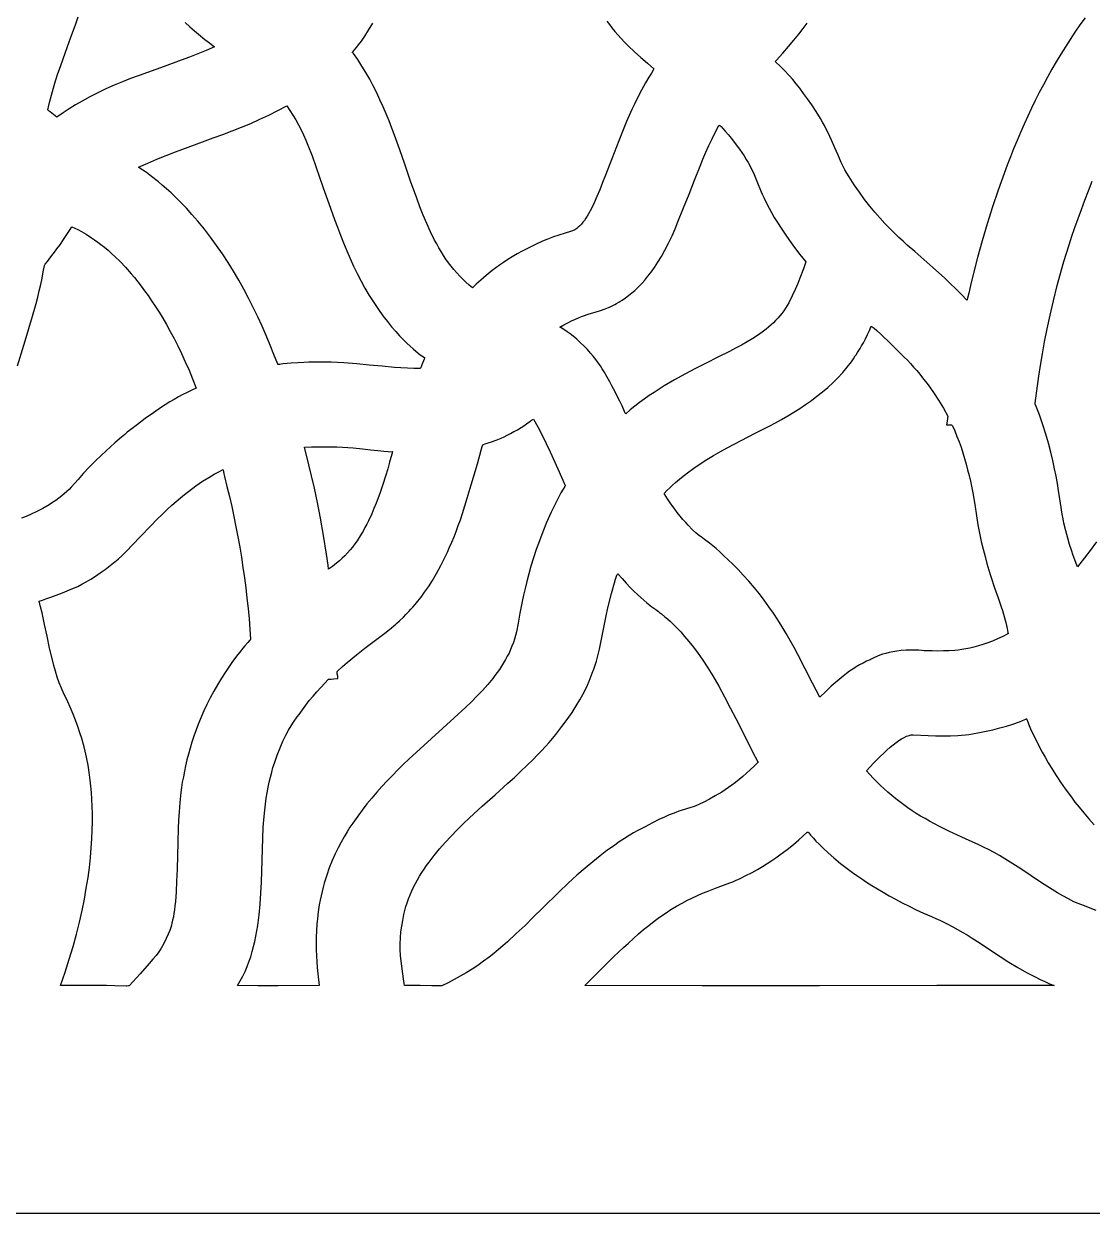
# Model space of a CAD drawing. Extents: x -255 to 255, y -78 to 122.
# Drawn here: x 57.2 to 151.3, y -77.9 to 26.8 of the extents above; entities that cross this region are included whole.
import ezdxf

# ---------------------------------------------------------------- set-up
doc = ezdxf.new("R2010")
doc.units = 0
doc.header["$MEASUREMENT"] = 0
doc.layers.add('LAYER_1', color=18, linetype='CONTINUOUS')

msp = doc.modelspace()

# ---------------------------------------------------------------- linework, layer by layer
at = {"layer": 'LAYER_1'}
for points in [[(-254.71, -77.88), (255.29, -77.88), (255.29, 122.12), (-254.71, 122.12)], [(80.36, 19.61), (80.64, 19.21), (80.91, 18.8), (81.16, 18.37), (81.4, 17.94), (81.62, 17.5), (81.83, 17.06), (82.04, 16.6), (82.23, 16.15), (82.59, 15.22), (82.93, 14.28), (83.26, 13.34), (83.58, 12.4), (84.07, 11.01), (84.56, 9.62), (84.82, 8.92), (85.09, 8.23), (85.36, 7.54), (85.64, 6.86), (85.94, 6.18), (86.24, 5.51), (86.56, 4.85), (86.9, 4.19), (87.25, 3.55), (87.63, 2.92), (88.02, 2.3), (88.43, 1.69), (88.83, 1.14), (89.22, 0.63), (89.59, 0.17), (89.96, -0.26), (90.3, -0.64), (90.63, -0.98), (90.94, -1.28), (91.23, -1.55), (91.49, -1.79), (91.73, -1.99), (92.12, -2.3), (92.39, -2.49), (92.52, -2.58), (92.47, -2.7), (92.4, -2.84), (92.31, -3.03), (92.25, -3.2), (92.2, -3.35), (92.18, -3.42), (92.16, -3.46), (92.13, -3.49), (92.09, -3.5), (91.54, -3.5), (90.98, -3.48), (90.42, -3.45), (89.86, -3.41), (88.75, -3.32), (87.63, -3.21), (86.52, -3.11), (85.4, -3.02), (84.84, -2.99), (84.28, -2.96), (83.73, -2.95), (83.17, -2.94), (82.91, -2.94), (82.31, -2.95), (81.87, -2.97), (81.35, -3), (80.75, -3.04), (80.05, -3.1), (79.88, -3.13), (79.74, -3.16), (79.68, -3.17), (79.63, -3.17), (79.59, -3.16), (79.57, -3.13), (79.24, -2.29), (78.9, -1.45), (78.55, -0.62), (78.19, 0.21), (77.81, 1.04), (77.41, 1.86), (77, 2.67), (76.58, 3.48), (76.14, 4.27), (75.68, 5.05), (75.2, 5.82), (74.71, 6.58), (74.19, 7.33), (73.66, 8.06), (73.11, 8.77), (72.53, 9.46), (72.02, 10.05), (71.53, 10.59), (71.05, 11.09), (70.6, 11.54), (70.18, 11.95), (69.78, 12.32), (69.41, 12.64), (69.06, 12.93), (68.47, 13.4), (68.01, 13.74), (67.7, 13.95), (67.54, 14.05), (67.32, 14.21), (68.12, 14.57), (68.94, 14.92), (69.76, 15.25), (70.58, 15.57), (72.24, 16.18), (73.9, 16.79), (74.73, 17.1), (75.56, 17.41), (76.38, 17.74), (77.19, 18.07), (78, 18.43), (78.79, 18.8), (79.58, 19.19)], [(118.42, 17.91), (118.48, 17.88), (118.59, 17.78), (118.76, 17.61), (118.97, 17.39), (119.22, 17.1), (119.52, 16.74), (119.85, 16.31), (120.22, 15.81), (120.43, 15.5), (120.63, 15.2), (120.81, 14.9), (120.97, 14.61), (121.26, 14.07), (121.5, 13.56), (121.87, 12.68), (122.01, 12.33), (122.14, 12.03), (122.22, 11.85), (122.39, 11.48), (122.66, 10.93), (122.83, 10.59), (123.04, 10.21), (123.28, 9.79), (123.56, 9.33), (123.88, 8.84), (124.23, 8.31), (124.62, 7.75), (125.06, 7.15), (125.54, 6.53), (126.07, 5.87), (125.84, 5.27), (125.53, 4.45), (125.34, 3.98), (125.11, 3.45), (124.85, 2.89), (124.55, 2.28), (124.41, 2.03), (124.27, 1.8), (124.11, 1.57), (123.94, 1.34), (123.77, 1.13), (123.59, 0.92), (123.4, 0.72), (123.2, 0.52), (123, 0.33), (122.78, 0.14), (122.56, -0.04), (122.34, -0.21), (121.88, -0.54), (121.39, -0.86), (120.9, -1.16), (120.39, -1.45), (119.87, -1.73), (119.35, -2), (118.3, -2.52), (117.28, -3.04), (116.35, -3.52), (115.42, -4.01), (114.5, -4.52), (113.6, -5.05), (113.15, -5.33), (112.71, -5.61), (112.27, -5.9), (111.84, -6.2), (111.42, -6.51), (111, -6.82), (110.6, -7.15), (110.2, -7.49), (110.16, -7.43), (110.09, -7.3), (109.88, -6.81), (109.72, -6.46), (109.52, -6.05), (109.28, -5.57), (108.99, -5.03), (108.8, -4.68), (108.58, -4.27), (108.3, -3.8), (108.14, -3.55), (107.97, -3.28), (107.78, -3.01), (107.57, -2.73), (107.34, -2.44), (107.09, -2.15), (106.83, -1.85), (106.54, -1.54), (106.22, -1.24), (105.89, -0.93), (105.58, -0.66), (105.3, -0.45), (105.05, -0.27), (104.84, -0.13), (104.53, 0.06), (104.4, 0.13), (104.75, 0.33), (105.1, 0.52), (105.44, 0.69), (105.77, 0.84), (106.09, 0.97), (106.4, 1.09), (106.98, 1.29), (107.51, 1.46), (107.98, 1.6), (108.38, 1.73), (108.55, 1.8), (108.7, 1.87), (108.78, 1.9), (108.96, 1.97), (109.23, 2.11), (109.4, 2.21), (109.59, 2.33), (109.68, 2.38), (109.88, 2.5), (110.19, 2.72), (110.59, 3.03), (110.73, 3.14), (111.01, 3.37), (111.19, 3.54), (111.4, 3.75), (111.64, 4), (111.89, 4.28), (112.16, 4.61), (112.44, 4.98), (112.74, 5.39), (113.04, 5.85), (113.35, 6.36), (113.66, 6.91), (113.98, 7.52), (114.28, 8.18), (114.55, 8.79), (114.8, 9.39), (115.3, 10.62), (115.78, 11.85), (116.26, 13.08), (116.75, 14.31), (117, 14.92), (117.26, 15.52), (117.53, 16.12), (117.81, 16.72), (118.1, 17.31), (118.41, 17.89)], [(131.82, 0.22), (131.85, 0.2), (131.91, 0.17), (132.08, 0.03), (132.32, -0.18), (132.65, -0.48), (133.53, -1.33), (134.72, -2.5), (135, -2.79), (135.28, -3.08), (135.55, -3.38), (135.82, -3.69), (136.08, -4), (136.34, -4.32), (136.84, -4.96), (137.31, -5.63), (137.75, -6.31), (138.18, -7.01), (138.57, -7.72), (138.54, -7.92), (138.5, -8.15), (138.45, -8.46), (138.52, -8.48), (138.59, -8.48), (138.74, -8.47), (138.81, -8.47), (138.87, -8.48), (138.92, -8.5), (138.96, -8.55), (139.17, -9.01), (139.36, -9.49), (139.55, -9.97), (139.72, -10.45), (139.88, -10.94), (140.03, -11.44), (140.17, -11.93), (140.3, -12.43), (140.43, -12.93), (140.54, -13.44), (140.75, -14.45), (140.92, -15.47), (141.08, -16.49), (141.21, -17.27), (141.35, -18.02), (141.5, -18.74), (141.66, -19.42), (141.83, -20.07), (142, -20.69), (142.17, -21.27), (142.34, -21.82), (142.68, -22.83), (142.99, -23.71), (143.26, -24.48), (143.37, -24.82), (143.46, -25.13), (143.66, -25.86), (143.79, -26.4), (143.85, -26.74), (143.86, -26.83), (143.86, -26.86), (143.85, -26.87), (143.39, -27.11), (142.94, -27.32), (142.49, -27.51), (142.07, -27.67), (141.65, -27.81), (141.25, -27.94), (140.86, -28.04), (140.49, -28.13), (140.13, -28.2), (139.79, -28.25), (139.48, -28.3), (139.18, -28.33), (138.64, -28.37), (138.19, -28.38), (137.66, -28.39), (137.19, -28.38), (136.46, -28.36), (136, -28.32), (135.81, -28.31), (135.33, -28.3), (134.88, -28.32), (134.46, -28.35), (134.07, -28.39), (133.71, -28.45), (133.38, -28.52), (133.09, -28.6), (132.82, -28.67), (132.58, -28.76), (132.37, -28.84), (132.04, -28.98), (131.82, -29.09), (131.71, -29.15), (131.4, -29.29), (131.09, -29.44), (130.79, -29.61), (130.49, -29.79), (130.2, -29.97), (129.91, -30.17), (129.63, -30.37), (129.35, -30.59), (128.81, -31.03), (128.29, -31.49), (127.78, -31.97), (127.28, -32.45), (127.28, -32.46), (126.65, -31.2), (126.01, -29.94), (125.36, -28.69), (125.02, -28.07), (124.68, -27.46), (124.33, -26.85), (123.97, -26.24), (123.6, -25.65), (123.21, -25.06), (122.81, -24.48), (122.4, -23.92), (121.98, -23.36), (121.53, -22.82), (121.03, -22.24), (120.55, -21.7), (120.09, -21.21), (119.65, -20.76), (119.23, -20.35), (118.84, -19.99), (118.48, -19.66), (118.15, -19.37), (117.57, -18.9), (117.13, -18.56), (116.83, -18.34), (116.69, -18.23), (116.58, -18.15), (116.38, -17.97), (116.07, -17.7), (115.69, -17.31), (115.48, -17.08), (115.24, -16.81), (115, -16.51), (114.74, -16.18), (114.46, -15.82), (114.18, -15.42), (113.89, -14.98), (113.6, -14.51), (113.83, -14.26), (114.08, -14.02), (114.32, -13.79), (114.58, -13.56), (115.1, -13.11), (115.64, -12.69), (116.19, -12.29), (116.76, -11.9), (117.34, -11.53), (117.93, -11.17), (118.54, -10.83), (119.14, -10.49), (120.37, -9.84), (121.61, -9.21), (122.84, -8.58), (123.38, -8.3), (123.92, -8), (124.46, -7.69), (124.99, -7.37), (125.52, -7.04), (126.04, -6.69), (126.55, -6.33), (127.04, -5.96), (127.53, -5.57), (128, -5.17), (128.45, -4.75), (128.88, -4.32), (129.3, -3.87), (129.69, -3.4), (130.07, -2.92), (130.24, -2.67), (130.41, -2.41), (130.48, -2.32), (130.62, -2.11), (130.84, -1.75), (130.97, -1.52), (131.12, -1.26), (131.31, -0.89), (131.49, -0.53), (131.66, -0.16)], [(102.07, -7.96), (102.48, -8.66), (102.85, -9.38), (103.21, -10.11), (103.56, -10.85), (104.22, -12.34), (104.88, -13.82), (104.87, -13.85), (104.84, -13.91), (104.71, -14.12), (104.5, -14.46), (104.38, -14.68), (104.25, -14.93), (104.16, -15.1), (103.95, -15.51), (103.64, -16.17), (103.24, -17.07), (102.9, -17.89), (102.6, -18.69), (102.32, -19.45), (102.08, -20.19), (101.86, -20.91), (101.66, -21.59), (101.49, -22.25), (101.34, -22.87), (101.21, -23.46), (101.09, -24.03), (100.89, -25.05), (100.72, -25.94), (100.58, -26.69), (100.5, -27.01), (100.41, -27.33), (100.31, -27.64), (100.19, -27.95), (100.07, -28.26), (99.93, -28.56), (99.78, -28.85), (99.62, -29.14), (99.45, -29.43), (99.28, -29.72), (99.09, -30), (98.9, -30.27), (98.69, -30.54), (98.49, -30.81), (98.05, -31.34), (97.59, -31.85), (97.11, -32.36), (96.62, -32.85), (96.12, -33.33), (95.1, -34.27), (94.1, -35.17), (93.1, -36.08), (92.1, -36.99), (91.11, -37.91), (90.62, -38.38), (90.14, -38.85), (89.66, -39.33), (89.19, -39.82), (88.73, -40.31), (88.28, -40.82), (87.85, -41.33), (87.42, -41.85), (87.01, -42.38), (86.61, -42.92), (86.18, -43.54), (85.93, -43.9), (85.68, -44.3), (85.42, -44.73), (85.15, -45.2), (84.88, -45.71), (84.62, -46.25), (84.36, -46.84), (84.11, -47.46), (83.88, -48.12), (83.77, -48.46), (83.66, -48.82), (83.56, -49.18), (83.47, -49.56), (83.38, -49.94), (83.3, -50.33), (83.23, -50.74), (83.16, -51.15), (83.11, -51.58), (83.06, -52.01), (83.04, -52.14), (83.01, -52.46), (82.97, -52.95), (82.94, -53.63), (82.94, -54.16), (82.95, -54.69), (82.97, -55.21), (83, -55.74), (83.04, -56.26), (83.09, -56.79), (83.21, -57.84), (79.62, -57.85), (77.83, -57.85), (76.04, -57.84), (76.27, -57.43), (76.49, -57.02), (76.69, -56.6), (76.87, -56.17), (77.03, -55.74), (77.19, -55.3), (77.32, -54.85), (77.44, -54.4), (77.55, -53.95), (77.65, -53.49), (77.73, -53.03), (77.81, -52.56), (77.88, -52.09), (77.93, -51.62), (78.02, -50.66), (78.09, -49.7), (78.13, -48.73), (78.19, -46.79), (78.22, -45.82), (78.25, -44.85), (78.3, -43.9), (78.37, -42.95), (78.42, -42.4), (78.48, -41.87), (78.55, -41.35), (78.64, -40.86), (78.73, -40.38), (78.82, -39.92), (78.93, -39.48), (79.04, -39.06), (79.15, -38.65), (79.27, -38.27), (79.39, -37.9), (79.52, -37.55), (79.77, -36.9), (80.03, -36.31), (80.28, -35.8), (80.53, -35.35), (80.76, -34.96), (80.96, -34.64), (81.28, -34.19), (81.45, -33.97), (81.74, -33.56), (82.04, -33.15), (82.35, -32.75), (82.68, -32.36), (83.01, -31.97), (83.35, -31.6), (84.05, -30.86), (84.12, -30.85), (84.27, -30.85), (84.52, -30.84), (84.85, -30.81), (84.86, -30.7), (84.85, -30.59), (84.81, -30.39), (84.8, -30.31), (84.79, -30.24), (84.8, -30.19), (84.82, -30.15), (85.26, -29.76), (85.69, -29.39), (86.5, -28.72), (87.25, -28.12), (87.95, -27.59), (89.12, -26.71), (89.59, -26.35), (89.79, -26.18), (89.96, -26.02), (90.06, -25.94), (90.29, -25.73), (90.65, -25.39), (90.86, -25.17), (91.1, -24.91), (91.29, -24.71), (91.46, -24.53), (91.67, -24.29), (91.91, -23.99), (92.19, -23.63), (92.5, -23.21), (92.83, -22.72), (93.18, -22.17), (93.55, -21.55), (93.93, -20.85), (94.32, -20.09), (94.51, -19.68), (94.7, -19.25), (94.9, -18.8), (95.09, -18.34), (95.28, -17.85), (95.46, -17.34), (95.65, -16.82), (95.83, -16.27), (96.25, -14.93), (96.61, -13.75), (97.14, -11.89), (97.47, -10.71), (97.56, -10.38), (97.62, -10.23), (97.64, -10.21), (97.69, -10.19), (97.84, -10.14), (98.08, -10.07), (98.4, -9.97), (98.79, -9.83), (99.25, -9.64), (99.5, -9.52), (99.77, -9.39), (100.06, -9.24), (100.35, -9.07), (100.45, -9.02), (100.67, -8.9), (101.01, -8.7), (101.22, -8.56), (101.46, -8.39), (101.76, -8.17), (101.92, -8.06)], [(81.92, -10.44), (82.54, -10.41), (83.14, -10.4), (83.71, -10.4), (84.26, -10.4), (84.78, -10.42), (85.28, -10.44), (86.2, -10.51), (87.03, -10.58), (87.75, -10.66), (88.38, -10.74), (88.91, -10.79), (89.68, -10.85), (89.69, -10.85), (89.68, -10.86), (89.42, -11.77), (89.25, -12.35), (89.06, -13), (88.83, -13.73), (88.55, -14.52), (88.22, -15.38), (88.04, -15.84), (87.84, -16.31), (87.56, -16.92), (87.41, -17.22), (87.25, -17.52), (87.09, -17.82), (86.92, -18.11), (86.74, -18.4), (86.55, -18.69), (86.36, -18.96), (86.15, -19.23), (85.94, -19.49), (85.72, -19.75), (85.49, -19.99), (85.25, -20.22), (85, -20.45), (84.74, -20.66), (84.4, -20.93), (84.05, -21.19), (84, -20.82), (83.86, -19.85), (83.6, -18.2), (83.33, -16.68), (83.06, -15.31), (82.8, -14.06), (82.55, -12.96), (82.31, -11.98)], [(74.71, -12.42), (74.73, -12.41), (74.74, -12.42), (74.77, -12.45), (74.8, -12.59), (74.83, -12.79), (74.88, -13.01), (75.1, -13.89), (75.31, -14.78), (75.52, -15.66), (75.71, -16.55), (75.89, -17.44), (76.06, -18.34), (76.22, -19.23), (76.37, -20.13), (76.51, -21.03), (76.64, -21.93), (76.76, -22.83), (76.86, -23.73), (76.96, -24.64), (77.05, -25.54), (77.12, -26.45), (77.18, -27.35), (77.17, -27.38), (77.12, -27.43), (76.95, -27.62), (76.67, -27.93), (76.51, -28.12), (76.33, -28.36), (76.21, -28.5), (75.95, -28.85), (75.54, -29.4), (75, -30.18), (74.62, -30.77), (74.27, -31.35), (73.93, -31.93), (73.62, -32.51), (73.33, -33.08), (73.06, -33.65), (72.82, -34.21), (72.59, -34.77), (72.38, -35.32), (72.18, -35.87), (72.01, -36.41), (71.85, -36.94), (71.7, -37.46), (71.57, -37.97), (71.45, -38.48), (71.35, -38.97), (71.26, -39.46), (71.17, -39.93), (71.1, -40.39), (71.04, -40.85), (70.95, -41.72), (70.88, -42.53), (70.84, -43.29), (70.81, -43.99), (70.77, -45.2), (70.71, -47.6), (70.67, -48.64), (70.62, -49.59), (70.56, -50.43), (70.52, -50.81), (70.48, -51.17), (70.43, -51.5), (70.38, -51.8), (70.32, -52.08), (70.25, -52.33), (70.21, -52.53), (70.15, -52.73), (70.06, -52.99), (69.93, -53.31), (69.76, -53.69), (69.55, -54.12), (69.27, -54.6), (69.09, -54.87), (68.86, -55.18), (68.58, -55.52), (68.25, -55.9), (67.45, -56.79), (66.5, -57.85), (66.47, -57.86), (66.43, -57.87), (66.28, -57.88), (66.23, -57.88), (65.24, -57.86), (64.49, -57.84), (63.57, -57.84), (60.44, -57.84), (60.85, -56.66), (61.22, -55.51), (61.56, -54.39), (61.86, -53.31), (62.12, -52.25), (62.35, -51.22), (62.55, -50.22), (62.72, -49.26), (62.87, -48.33), (62.99, -47.43), (63.08, -46.56), (63.15, -45.72), (63.2, -44.92), (63.23, -44.15), (63.25, -43.42), (63.25, -42.72), (63.23, -42.06), (63.21, -41.43), (63.17, -40.84), (63.12, -40.28), (63.07, -39.76), (63.01, -39.28), (62.94, -38.84), (62.88, -38.43), (62.74, -37.74), (62.62, -37.2), (62.52, -36.82), (62.46, -36.61), (62.31, -36.08), (62.16, -35.59), (62.01, -35.13), (61.86, -34.7), (61.57, -33.95), (61.31, -33.34), (61.09, -32.85), (60.91, -32.49), (60.73, -32.14), (60.52, -31.66), (60.33, -31.17), (60.16, -30.68), (60, -30.17), (59.86, -29.67), (59.73, -29.16), (59.49, -28.13), (59.27, -27.09), (59.05, -26.05), (58.82, -25.02), (58.7, -24.5), (58.56, -23.99), (58.85, -23.9), (59.16, -23.8), (59.6, -23.65), (60.06, -23.48), (60.62, -23.27), (61.25, -23.01), (61.6, -22.86), (61.96, -22.69), (62.33, -22.5), (62.72, -22.28), (63.12, -22.05), (63.53, -21.79), (63.95, -21.51), (64.38, -21.2), (64.82, -20.86), (65.27, -20.5), (65.35, -20.43), (65.55, -20.26), (65.86, -19.99), (66.25, -19.6), (66.78, -19.04), (67.49, -18.29), (68.39, -17.37), (68.91, -16.84), (69.49, -16.27), (69.88, -15.9), (70.26, -15.54), (70.64, -15.21), (71.01, -14.9), (71.36, -14.61), (71.7, -14.34), (72.35, -13.85), (72.95, -13.44), (73.49, -13.1), (73.97, -12.82), (74.38, -12.6)], [(109.5, -21.58), (109.88, -22.01), (110.25, -22.41), (110.6, -22.78), (110.93, -23.11), (111.24, -23.41), (111.54, -23.68), (112.07, -24.14), (112.51, -24.49), (112.85, -24.74), (113.08, -24.9), (113.19, -24.98), (113.34, -25.1), (113.66, -25.36), (113.87, -25.55), (114.12, -25.77), (114.4, -26.04), (114.7, -26.35), (115.04, -26.7), (115.39, -27.1), (115.77, -27.55), (116.16, -28.05), (116.57, -28.6), (116.99, -29.2), (117.42, -29.85), (117.87, -30.57), (118.4, -31.49), (118.91, -32.43), (119.41, -33.38), (119.89, -34.33), (120.85, -36.24), (121.34, -37.19), (121.84, -38.13), (121.85, -38.15), (121.85, -38.18), (121.84, -38.2), (121.5, -38.53), (121.16, -38.85), (120.83, -39.15), (120.5, -39.43), (120.18, -39.7), (119.86, -39.95), (119.55, -40.18), (119.24, -40.4), (118.65, -40.8), (118.09, -41.14), (117.57, -41.43), (117.08, -41.68), (116.63, -41.89), (116.22, -42.06), (115.86, -42.19), (115.55, -42.29), (115.09, -42.43), (114.87, -42.49), (114.62, -42.59), (114.37, -42.68), (114.03, -42.82), (113.62, -43), (113.12, -43.23), (112.55, -43.51), (111.9, -43.85), (111.68, -43.97), (111.21, -44.22), (110.89, -44.4), (110.52, -44.62), (110.1, -44.89), (109.63, -45.19), (109.12, -45.55), (108.55, -45.96), (107.95, -46.41), (107.3, -46.93), (106.62, -47.5), (105.89, -48.12), (105.14, -48.81), (104.35, -49.57), (102.84, -51.05), (102.09, -51.8), (101.34, -52.54), (100.57, -53.26), (99.79, -53.98), (99.39, -54.33), (98.99, -54.67), (98.59, -55.01), (98.17, -55.34), (97.69, -55.7), (97.19, -56.06), (96.69, -56.39), (96.17, -56.72), (95.64, -57.02), (95.11, -57.31), (94.57, -57.59), (94.02, -57.85), (93.94, -57.87), (93.76, -57.87), (93.12, -57.86), (92.1, -57.84), (90.72, -57.84), (90.69, -57.66), (90.63, -57.25), (90.44, -55.7), (90.38, -55.19), (90.36, -54.67), (90.36, -54.15), (90.38, -53.64), (90.42, -53.12), (90.49, -52.61), (90.57, -52.1), (90.67, -51.59), (90.75, -51.24), (90.85, -50.88), (90.96, -50.54), (91.08, -50.19), (91.22, -49.85), (91.37, -49.51), (91.53, -49.18), (91.7, -48.85), (91.88, -48.53), (92.06, -48.21), (92.26, -47.89), (92.46, -47.58), (92.67, -47.28), (92.89, -46.98), (93.33, -46.39), (93.82, -45.81), (94.31, -45.24), (94.83, -44.68), (95.36, -44.14), (95.89, -43.61), (96.44, -43.08), (97.56, -42.05), (98.7, -41.04), (99.83, -40.02), (100.4, -39.51), (100.95, -39), (101.5, -38.47), (102.05, -37.94), (102.42, -37.55), (102.78, -37.18), (103.13, -36.8), (103.45, -36.44), (103.76, -36.08), (104.05, -35.72), (104.59, -35.04), (105.06, -34.4), (105.48, -33.79), (105.84, -33.21), (106.16, -32.69), (106.42, -32.2), (106.65, -31.77), (106.83, -31.38), (106.97, -31.05), (107.17, -30.56), (107.26, -30.32), (107.39, -29.98), (107.51, -29.63), (107.62, -29.28), (107.72, -28.92), (107.9, -28.21), (108.05, -27.48), (108.33, -26.03), (108.47, -25.3), (108.63, -24.58), (108.95, -23.31), (109.21, -22.38), (109.31, -22.05), (109.4, -21.8), (109.46, -21.65)], [(126.18, -44.34), (126.22, -44.32), (126.25, -44.33), (126.29, -44.36), (126.33, -44.4), (126.41, -44.51), (126.48, -44.61), (126.72, -44.87), (126.93, -45.11), (127.22, -45.4), (127.58, -45.75), (128.01, -46.15), (128.53, -46.6), (129.12, -47.09), (129.8, -47.61), (130.17, -47.88), (130.56, -48.16), (130.98, -48.44), (131.41, -48.73), (131.87, -49.02), (132.36, -49.32), (132.87, -49.62), (133.4, -49.93), (133.95, -50.23), (134.54, -50.54), (135.14, -50.85), (135.77, -51.16), (136.43, -51.47), (137.12, -51.77), (137.51, -51.94), (137.9, -52.11), (138.43, -52.37), (139.07, -52.7), (139.82, -53.13), (140.25, -53.38), (140.69, -53.66), (141.17, -53.96), (141.67, -54.29), (142.41, -54.79), (143.17, -55.28), (143.93, -55.77), (144.71, -56.24), (145.49, -56.68), (145.89, -56.9), (146.29, -57.1), (146.69, -57.3), (147.1, -57.49), (147.51, -57.67), (147.93, -57.84), (137.59, -57.84), (127.26, -57.85), (116.93, -57.85), (106.59, -57.84), (108.29, -56.16), (109.14, -55.32), (110, -54.49), (110.44, -54.09), (110.88, -53.69), (111.32, -53.29), (111.78, -52.91), (112.24, -52.54), (112.71, -52.17), (113.19, -51.82), (113.67, -51.48), (114.18, -51.15), (114.68, -50.85), (115.16, -50.58), (115.63, -50.33), (116.09, -50.1), (116.53, -49.9), (116.96, -49.71), (117.37, -49.55), (118.12, -49.25), (118.8, -49.01), (119.38, -48.79), (119.63, -48.69), (119.86, -48.59), (120.27, -48.41), (120.72, -48.18), (121.33, -47.87), (121.79, -47.61), (122.23, -47.35), (122.65, -47.1), (123.05, -46.84), (123.42, -46.59), (123.77, -46.34), (124.4, -45.87), (124.96, -45.42), (125.43, -45.01)]]:
    msp.add_lwpolyline(points, close=True, dxfattribs=at)
for points in [[(71.41, 26.96), (71.84, 26.57), (72.23, 26.22), (72.58, 25.92), (73.15, 25.45), (73.55, 25.15), (73.74, 25.01), (73.99, 24.81), (73.27, 24.49), (72.54, 24.19), (71.81, 23.9), (71.07, 23.63), (69.58, 23.09), (68.1, 22.56), (67.36, 22.29), (66.62, 22.01), (65.89, 21.72), (65.16, 21.42), (64.44, 21.1), (63.73, 20.77), (63.03, 20.41), (62.34, 20.03), (61.77, 19.7), (61.21, 19.35), (60.67, 18.99), (60.13, 18.61), (59.53, 19.09), (59.37, 19.21), (59.33, 19.25), (59.32, 19.27), (59.47, 19.91), (59.64, 20.55), (59.82, 21.19), (60.02, 21.82), (60.22, 22.45), (60.44, 23.08), (60.88, 24.33), (61.34, 25.58), (61.79, 26.83), (62.01, 27.45)], [(150.65, 27.36), (150.19, 26.73), (149.75, 26.1), (149.32, 25.46), (148.91, 24.81), (148.5, 24.16), (148.1, 23.5), (147.71, 22.83), (147.33, 22.15), (146.97, 21.47), (146.61, 20.79), (146.26, 20.09), (145.92, 19.4), (145.59, 18.69), (145.27, 17.99), (144.96, 17.28), (144.65, 16.56), (144.35, 15.84), (144.07, 15.12), (143.79, 14.39), (143.51, 13.66), (143.25, 12.93), (142.99, 12.19), (142.5, 10.71), (142.03, 9.23), (141.59, 7.74), (141.17, 6.25), (140.78, 4.75), (140.55, 3.81), (140.4, 3.11), (140.3, 2.67), (140.27, 2.56), (140.26, 2.52), (140.24, 2.51), (139.76, 3.01), (139.26, 3.5), (138.76, 3.98), (138.26, 4.46), (137.23, 5.39), (136.19, 6.32), (135.64, 6.8), (134.99, 7.36), (134.63, 7.69), (134.25, 8.03), (133.85, 8.41), (133.44, 8.82), (133.01, 9.26), (132.58, 9.74), (132.13, 10.24), (131.68, 10.79), (131.22, 11.38), (130.77, 12), (130.31, 12.67), (129.86, 13.37), (129.68, 13.68), (129.5, 13.99), (129.18, 14.63), (128.89, 15.27), (128.6, 15.93), (128.31, 16.58), (128.02, 17.23), (127.86, 17.55), (127.7, 17.87), (127.53, 18.18), (127.35, 18.49), (126.96, 19.11), (126.58, 19.69), (126.21, 20.23), (125.85, 20.71), (125.52, 21.16), (125.2, 21.56), (124.9, 21.92), (124.62, 22.24), (124.13, 22.77), (123.75, 23.15), (123.49, 23.4), (123.36, 23.52), (123.47, 23.63), (124.03, 24.24), (124.54, 24.83), (125.01, 25.39), (125.44, 25.92), (125.83, 26.42), (126.17, 26.89)], [(108.54, 27.08), (108.76, 26.78), (108.99, 26.48), (109.24, 26.17), (109.51, 25.85), (109.8, 25.54), (110.1, 25.22), (110.42, 24.9), (110.98, 24.37), (111.54, 23.86), (112.11, 23.36), (112.69, 22.87), (112.63, 22.74), (112.48, 22.5), (112.25, 22.13), (111.95, 21.63), (111.6, 20.99), (111.19, 20.21), (110.97, 19.77), (110.75, 19.29), (110.52, 18.77), (110.28, 18.22), (109.92, 17.36), (109.59, 16.53), (108.98, 14.96), (108.43, 13.52), (108.17, 12.85), (107.92, 12.21), (107.67, 11.62), (107.43, 11.08), (107.19, 10.57), (106.94, 10.12), (106.82, 9.91), (106.69, 9.71), (106.56, 9.53), (106.43, 9.36), (106.3, 9.2), (106.17, 9.06), (106.03, 8.93), (105.89, 8.81), (105.81, 8.76), (105.72, 8.71), (105.51, 8.61), (105.25, 8.52), (104.95, 8.43), (104.24, 8.21), (103.84, 8.07), (103.41, 7.9), (103.25, 7.84), (102.89, 7.69), (102.32, 7.44), (101.96, 7.27), (101.55, 7.06), (101.08, 6.82), (100.64, 6.57), (100.22, 6.33), (99.82, 6.08), (99.45, 5.83), (99.1, 5.59), (98.77, 5.36), (98.46, 5.12), (97.91, 4.68), (97.44, 4.27), (97.04, 3.9), (96.72, 3.58), (96.42, 3.82), (96.13, 4.08), (95.85, 4.34), (95.59, 4.62), (95.33, 4.9), (95.08, 5.19), (94.84, 5.5), (94.61, 5.8), (94.38, 6.12), (94.17, 6.45), (93.96, 6.78), (93.76, 7.11), (93.57, 7.46), (93.38, 7.8), (93.03, 8.51), (92.7, 9.24), (92.38, 9.98), (92.09, 10.72), (91.81, 11.48), (91.27, 12.98), (90.76, 14.47), (90.32, 15.74), (89.86, 17.02), (89.62, 17.65), (89.37, 18.29), (89.12, 18.91), (88.85, 19.54), (88.57, 20.15), (88.28, 20.76), (87.98, 21.37), (87.67, 21.96), (87.33, 22.55), (86.98, 23.12), (86.61, 23.68), (86.23, 24.23), (86.21, 24.24), (86.17, 24.27), (86.16, 24.29), (86.15, 24.31), (86.15, 24.33), (86.16, 24.35), (86.2, 24.39), (86.3, 24.5), (86.49, 24.74), (86.69, 24.98), (86.94, 25.32), (87.23, 25.75), (87.57, 26.27), (87.95, 26.9)], [(151.65, -18.76), (151.08, -19.52), (150.59, -20.17), (150.17, -20.72), (149.98, -20.97), (149.86, -20.69), (149.73, -20.35), (149.59, -19.96), (149.44, -19.51), (149.28, -19), (149.12, -18.44), (148.95, -17.81), (148.78, -17.13), (148.7, -16.75), (148.62, -16.33), (148.47, -15.37), (148.3, -14.26), (148.2, -13.65), (148.09, -13), (147.96, -12.33), (147.8, -11.61), (147.63, -10.87), (147.43, -10.09), (147.19, -9.29), (146.93, -8.46), (146.62, -7.6), (146.45, -7.16), (146.28, -6.71), (146.25, -6.67), (146.24, -6.63), (146.24, -6.57), (146.44, -5.05), (146.57, -4.18), (146.71, -3.24), (146.88, -2.23), (147.07, -1.16), (147.3, -0.01), (147.56, 1.19), (147.85, 2.46), (148.19, 3.79), (148.57, 5.18), (148.78, 5.9), (149, 6.63), (149.23, 7.37), (149.48, 8.13), (149.74, 8.91), (150.02, 9.7), (150.31, 10.5), (150.61, 11.31), (150.94, 12.14), (151.27, 12.98)], [(56.65, -3.28), (57.33, -1.09), (57.66, 0.01), (57.99, 1.11), (58.3, 2.22), (58.44, 2.77), (58.58, 3.33), (58.71, 3.89), (58.82, 4.45), (58.93, 5.01), (59.03, 5.57), (59.1, 5.68), (59.3, 5.92), (59.61, 6.32), (60.01, 6.86), (60.12, 7.01), (60.38, 7.36), (60.77, 7.93), (61.3, 8.72), (61.45, 8.96), (61.71, 8.85), (61.96, 8.72), (62.3, 8.55), (62.7, 8.31), (63.18, 8), (63.44, 7.82), (63.72, 7.62), (64.01, 7.4), (64.31, 7.16), (64.63, 6.9), (64.92, 6.65), (65.27, 6.32), (65.69, 5.91), (66.16, 5.41), (66.68, 4.82), (66.96, 4.49), (67.25, 4.13), (67.54, 3.75), (67.85, 3.34), (68.16, 2.91), (68.47, 2.45), (68.79, 1.97), (69.12, 1.46), (69.45, 0.92), (69.78, 0.35), (70.11, -0.24), (70.44, -0.86), (70.77, -1.52), (71.1, -2.2), (71.43, -2.91), (71.76, -3.65), (72.08, -4.43), (72.39, -5.23), (72.4, -5.24), (72, -5.42), (71.61, -5.61), (71.22, -5.81), (70.84, -6.01), (70.46, -6.23), (70.08, -6.45), (69.34, -6.92), (68.62, -7.41), (67.91, -7.92), (67.21, -8.44), (66.52, -8.97), (66.32, -9.13), (66.1, -9.31), (65.81, -9.56), (65.23, -10.07), (64.46, -10.76), (64.02, -11.18), (63.53, -11.65), (63.01, -12.18), (62.45, -12.76), (62, -13.28), (61.72, -13.61), (61.39, -13.96), (61.2, -14.15), (61, -14.34), (60.78, -14.54), (60.55, -14.73), (60.3, -14.93), (60.03, -15.13), (59.74, -15.32), (59.44, -15.52), (58.88, -15.84), (58.36, -16.11), (57.87, -16.34), (57.42, -16.54), (57.01, -16.69)], [(151.61, -51.24), (150.49, -50.8), (150.03, -50.62), (149.66, -50.46), (149.17, -50.21), (148.68, -49.95), (148.21, -49.68), (147.73, -49.39), (146.81, -48.8), (145.89, -48.19), (144.97, -47.57), (144.05, -46.97), (143.58, -46.68), (143.11, -46.39), (142.63, -46.12), (142.15, -45.86), (141.75, -45.67), (141.28, -45.46), (140.11, -44.93), (139.41, -44.61), (138.65, -44.25), (137.82, -43.83), (136.93, -43.36), (136.55, -43.14), (136.16, -42.91), (135.78, -42.68), (135.41, -42.44), (135.04, -42.19), (134.68, -41.93), (134.32, -41.66), (133.97, -41.39), (133.62, -41.11), (133.28, -40.82), (132.95, -40.52), (132.62, -40.22), (132.3, -39.91), (131.99, -39.59), (131.69, -39.26), (131.4, -38.93), (132.02, -38.26), (132.62, -37.65), (132.91, -37.37), (133.2, -37.11), (133.47, -36.86), (133.74, -36.64), (134, -36.44), (134.24, -36.26), (134.48, -36.11), (134.71, -35.99), (134.93, -35.89), (135.14, -35.82), (135.33, -35.77), (135.43, -35.77), (135.52, -35.76), (136.83, -35.82), (137.48, -35.84), (138.14, -35.85), (138.79, -35.85), (139.45, -35.82), (139.77, -35.79), (140.1, -35.76), (140.42, -35.72), (140.74, -35.67), (141.34, -35.56), (141.94, -35.44), (142.53, -35.31), (143.13, -35.16), (143.71, -35), (144.29, -34.82), (144.86, -34.61), (145.14, -34.5), (145.42, -34.38), (145.45, -34.36), (145.48, -34.36), (145.5, -34.38), (145.66, -34.8), (145.84, -35.22), (146.1, -35.78), (146.44, -36.47), (146.64, -36.86), (146.87, -37.28), (147.12, -37.73), (147.4, -38.22), (147.71, -38.73), (148.05, -39.26), (148.2, -39.51), (148.48, -39.93), (148.88, -40.51), (149.43, -41.26), (149.75, -41.68), (150.12, -42.14), (150.52, -42.63), (150.96, -43.15), (151.44, -43.7)]]:
    msp.add_lwpolyline(points, dxfattribs=at)

doc.saveas('drawing.dxf')
